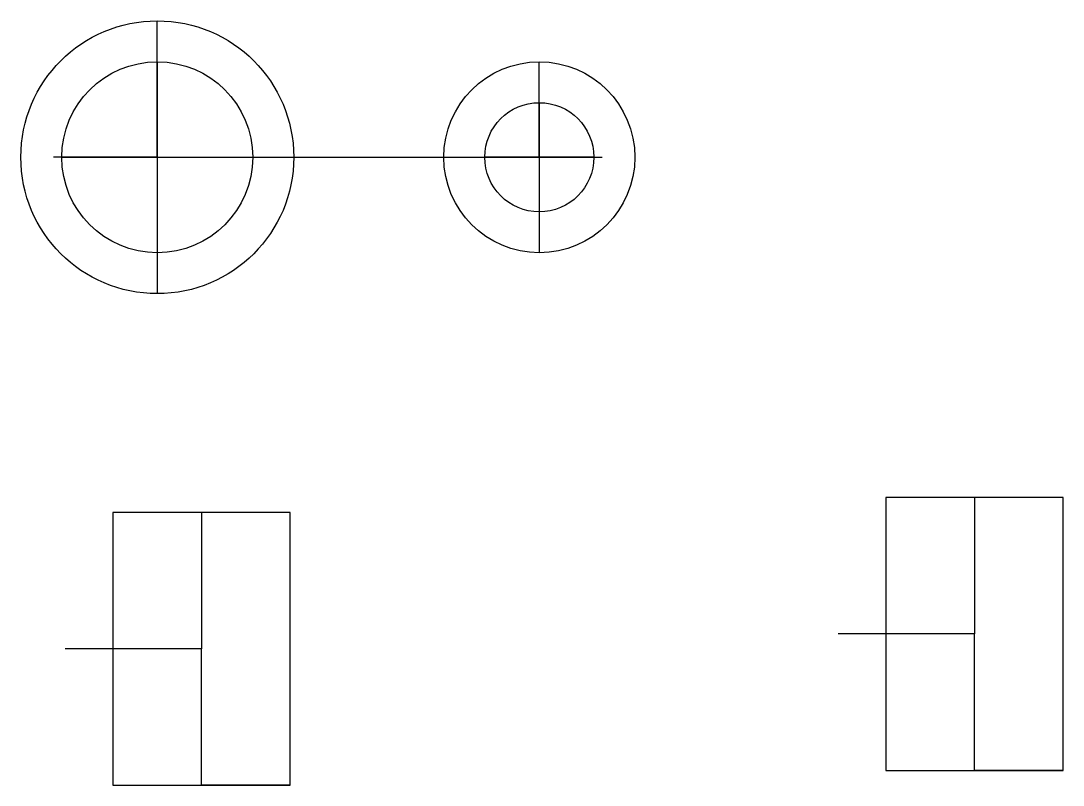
# Model space of a CAD drawing. Header units: millimetres. Extents: x 6.5 to 44.7, y 10.3 to 38.3.
import ezdxf

# ---------------------------------------------------------------- set-up
doc = ezdxf.new("R2010")
doc.units = ezdxf.units.MM
doc.layers.add('Medidas', color=7, linetype='Continuous')

msp = doc.modelspace()

# ---------------------------------------------------------------- linework, layer by layer
for p, q in [((41.407, 20.846, 4), (41.407, 15.846, 4)), ((13.084, 20.303, 4), (13.084, 15.303, 4)), ((41.407, 15.846, 4), (36.407, 15.846, 4)), ((13.084, 15.303, 4), (8.084, 15.303, 4))]:
    msp.add_line(p, q)
at = {"elevation": 4}
for points in [[(44.657, 20.846), (38.157, 20.846), (38.157, 10.846), (44.657, 10.846)], [(16.334, 20.303), (9.834, 20.303), (9.834, 10.303), (16.334, 10.303)]]:
    msp.add_lwpolyline(points, close=True, dxfattribs=at)
for points in [[(44.657, 10.846), (41.407, 10.846), (41.407, 15.846)], [(16.334, 10.303), (13.084, 10.303), (13.084, 15.303)]]:
    msp.add_lwpolyline(points, dxfattribs=at)
at = {"layer": 'Medidas'}
for p, q in [((11.461, 33.32), (11.461, 38.32)), ((11.461, 36.82), (11.461, 37.12)), ((11.461, 33.32), (11.461, 36.82)), ((11.461, 36.82), (11.461, 29.82)), ((25.461, 33.32), (25.461, 36.82)), ((25.461, 35.32), (25.461, 35.62)), ((25.461, 35.32), (25.461, 31.32)), ((7.961, 33.32), (7.661, 33.32)), ((11.461, 33.32), (7.961, 33.32)), ((7.961, 33.32), (27.461, 33.32)), ((27.461, 33.32), (23.461, 33.32)), ((25.461, 33.32), (25.461, 29.82)), ((27.461, 33.32), (27.761, 33.32)), ((25.461, 31.32), (25.461, 31.02)), ((11.461, 29.82), (11.461, 28.32)), ((11.461, 29.82), (11.461, 29.52))]:
    msp.add_line(p, q, dxfattribs=at)
for centre, radius in [((11.461, 33.32), 5), ((11.461, 33.32), 3.5), ((25.461, 33.32), 3.5), ((25.461, 33.32), 2)]:
    msp.add_circle(centre, radius, dxfattribs=at)

doc.saveas('drawing.dxf')
